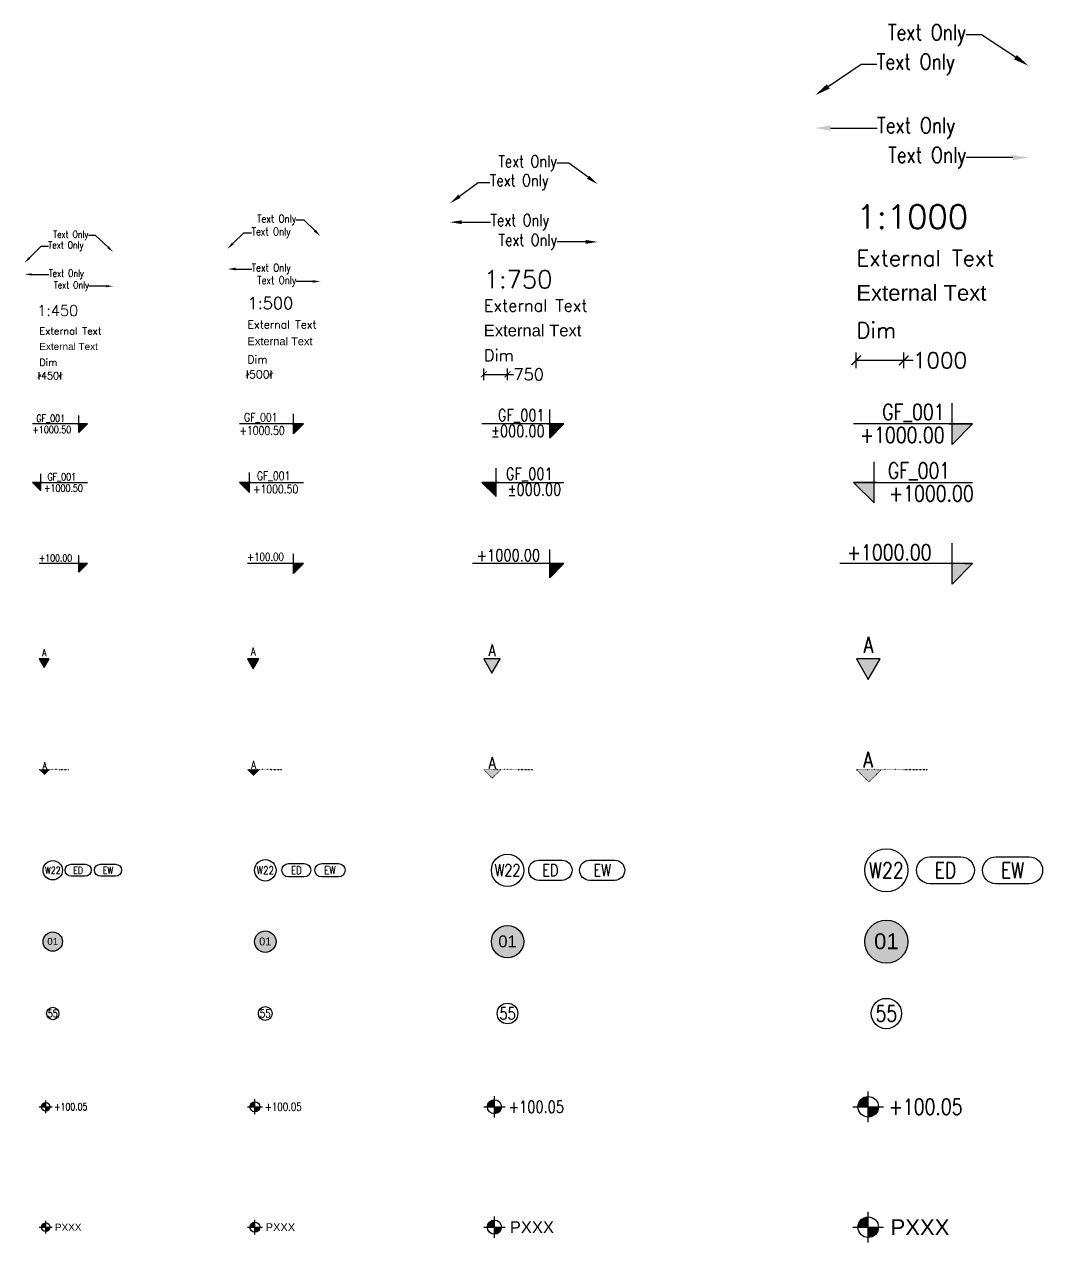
# Model space of a CAD drawing. Header units: millimetres. Extents: x 20588 to 267277, y 8853 to 162867.
# Drawn here: x 138490 to 267277, y 8853 to 162867 of the extents above; entities that cross this region are included whole.
import ezdxf
from ezdxf import colors
from ezdxf.entities.mleader import LeaderData, LeaderLine
from ezdxf.enums import TextEntityAlignment as Align
from ezdxf.math import Vec2, Vec3

# ---------------------------------------------------------------- set-up
doc = ezdxf.new("R2010")
doc.units = ezdxf.units.MM
doc.header["$MEASUREMENT"] = 0
doc.linetypes.add('DOT', pattern=[0.25, 0, -0.25])
doc.layers.get('Defpoints').update_dxf_attribs({"color": 8})
for name, color, linetype in [('Ano_Line_Grid', 4, 'Continuous'), ('Ano_Line_Section', 95, 'DOT'), ('Ano_Tag_Coordinate', 95, 'Continuous'), ('Ano_Tag_Door & Window', 95, 'Continuous'), ('Ano_Tag_Face', 95, 'Continuous'), ('Ano_Tag_Lvl', 95, 'Continuous'), ('Dim_Arc_100', 4, 'Continuous'), ('Dim_Arc_1000', 4, 'Continuous'), ('Dim_Arc_450', 4, 'Continuous'), ('Dim_Arc_500', 4, 'Continuous'), ('Dim_Arc_750', 4, 'Continuous'), ('Hth_Section tag', 204, 'Continuous'), ('Txt_Ano', 95, 'Continuous'), ('Txt_Arc', 95, 'Continuous'), ('Txt_Tag', 95, 'Continuous')]:
    doc.layers.add(name, color=color, linetype=linetype)
doc.layers.add('Hth_Level Tag', color=202, linetype='Continuous', lineweight=13)
doc.styles.add('ARIAL', font='arial.ttf')
doc.styles.add('Jwalant', font='romans.shx', dxfattribs={"width": 0.8})
doc.styles.add('MSA_Standard', font='romans.shx')
doc.styles.add('StylusBT', font='stylu.ttf')
doc.dimstyles.new('Msa_1_1000', dxfattribs={"dimscale": 1000, "dimtxt": 2, "dimasz": 1.2, "dimexe": 1, "dimexo": 0, "dimgap": 0, "dimtad": 0, "dimdec": 0, "dimzin": 0, "dimdsep": 46, "dimtxsty": 'MSA_Standard', "dimblk": 'ARCHTICK', "dimcen": 0, "dimclrd": 4, "dimclre": 4, "dimclrt": 6, "dimadec": 0, "dimazin": 0, "dimtfac": 1, "dimtdec": 0, "dimtofl": 0, "dimtmove": 0, "dimatfit": 3, "dimfxl": 0, "dimtolj": 1, "dimtzin": 0, "dimlwd": -1, "dimlwe": -1, "dimarcsym": 0})
doc.dimstyles.new('Msa_1_450', dxfattribs={"dimscale": 450, "dimtxt": 2, "dimasz": 1, "dimexe": 1, "dimexo": 1, "dimgap": 0, "dimtad": 0, "dimdec": 0, "dimzin": 0, "dimdsep": 46, "dimtxsty": 'MSA_Standard', "dimblk": 'ARCHTICK', "dimcen": 0, "dimclrd": 4, "dimclre": 4, "dimclrt": 6, "dimadec": 0, "dimazin": 0, "dimtfac": 1, "dimtdec": 0, "dimtofl": 0, "dimtmove": 0, "dimatfit": 3, "dimfxl": 0, "dimtolj": 1, "dimtzin": 0, "dimlwd": -1, "dimlwe": -1, "dimarcsym": 0})
doc.dimstyles.new('Msa_1_500', dxfattribs={"dimscale": 500, "dimtxt": 2, "dimasz": 1, "dimexe": 1, "dimexo": 0, "dimgap": 0, "dimtad": 0, "dimdec": 0, "dimzin": 0, "dimdsep": 46, "dimtxsty": 'MSA_Standard', "dimblk": 'ARCHTICK', "dimcen": 0, "dimclrd": 4, "dimclre": 4, "dimclrt": 6, "dimadec": 0, "dimazin": 0, "dimtfac": 1, "dimtdec": 0, "dimtofl": 0, "dimtmove": 0, "dimatfit": 3, "dimfxl": 0, "dimtolj": 1, "dimtzin": 0, "dimlwd": -1, "dimlwe": -1, "dimarcsym": 0})
doc.dimstyles.new('Msa_1_750', dxfattribs={"dimscale": 750, "dimtxt": 2, "dimasz": 1, "dimexe": 1, "dimexo": 0, "dimgap": 0, "dimtad": 0, "dimdec": 0, "dimzin": 0, "dimdsep": 46, "dimtxsty": 'MSA_Standard', "dimblk": 'ARCHTICK', "dimcen": 0, "dimclrd": 4, "dimclre": 4, "dimclrt": 6, "dimadec": 0, "dimazin": 0, "dimtfac": 1, "dimtdec": 0, "dimtofl": 0, "dimtmove": 0, "dimatfit": 3, "dimfxl": 0, "dimtolj": 1, "dimtzin": 0, "dimlwd": -1, "dimlwe": -1, "dimarcsym": 0})

# ---------------------------------------------------------------- blocks, each defined once
blk = doc.blocks.new('_ArchTick')
at = {"linetype": 'ByBlock', "const_width": 0.15}
blk.add_lwpolyline([(-0.5, -0.5), (0.5, 0.5)], dxfattribs=at)
blk = doc.blocks.new('*D12')
at = {"layer": 'Defpoints', "color": 0, "transparency": 16777216}
for p in [(140383, 117498), (143083, 118439), (143083, 117498)]:
    blk.add_point(p, dxfattribs=at)
at = {"layer": 'Dim_Arc_450', "color": 4, "transparency": 16777216}
for p, q in [((140383, 117989), (140383, 118889)), ((143083, 117989), (143083, 118889)), ((140383, 118439), (140576, 118439)), ((143083, 118439), (142890, 118439))]:
    blk.add_line(p, q, dxfattribs=at)
at = {"layer": 'Dim_Arc_450', "color": 4, "transparency": 16777216, "xscale": 450, "yscale": 450, "zscale": 450, "rotation": 180}
blk.add_blockref('_ArchTick', (140383, 118439), dxfattribs=at)
at = {"layer": 'Dim_Arc_450', "color": 4, "transparency": 16777216, "xscale": 450, "yscale": 450, "zscale": 450}
blk.add_blockref('_ArchTick', (143083, 118439), dxfattribs=at)
at = {"layer": 'Dim_Arc_450', "color": 6, "transparency": 16777216, "insert": (141733, 118439), "char_height": 900, "attachment_point": 5, "style": 'MSA_Standard'}
blk.add_mtext('\\A1;450', dxfattribs=at)
blk = doc.blocks.new('*D13')
at = {"layer": 'Defpoints', "color": 0, "transparency": 16777216}
for p in [(169710, 118617), (166710, 117571), (169710, 117571)]:
    blk.add_point(p, dxfattribs=at)
at = {"layer": 'Dim_Arc_500', "color": 4, "transparency": 16777216}
for p, q in [((166710, 118117), (166710, 119117)), ((166710, 118617), (166924, 118617)), ((169710, 118617), (169496, 118617)), ((169710, 118117), (169710, 119117))]:
    blk.add_line(p, q, dxfattribs=at)
at = {"layer": 'Dim_Arc_500', "color": 4, "transparency": 16777216, "xscale": 500, "yscale": 500, "zscale": 500, "rotation": 180}
blk.add_blockref('_ArchTick', (166710, 118617), dxfattribs=at)
at = {"layer": 'Dim_Arc_500', "color": 4, "transparency": 16777216, "xscale": 500, "yscale": 500, "zscale": 500}
blk.add_blockref('_ArchTick', (169710, 118617), dxfattribs=at)
at = {"layer": 'Dim_Arc_500', "color": 6, "transparency": 16777216, "insert": (168210, 118617), "char_height": 1000, "attachment_point": 5, "style": 'MSA_Standard'}
blk.add_mtext('\\A1;500', dxfattribs=at)
blk = doc.blocks.new('*D14')
at = {"layer": 'Defpoints', "color": 0, "transparency": 16777216}
for p in [(249713, 120397), (243713, 118304), (249713, 118304)]:
    blk.add_point(p, dxfattribs=at)
at = {"layer": 'Dim_Arc_1000', "color": 4, "transparency": 16777216}
for p, q in [((243713, 119397), (243713, 121397)), ((243713, 120397), (249713, 120397)), ((249713, 119397), (249713, 121397)), ((249713, 120397), (250913, 120397))]:
    blk.add_line(p, q, dxfattribs=at)
at = {"layer": 'Dim_Arc_1000', "color": 4, "transparency": 16777216, "xscale": 1200, "yscale": 1200, "zscale": 1200, "rotation": 180}
blk.add_blockref('_ArchTick', (243713, 120397), dxfattribs=at)
at = {"layer": 'Dim_Arc_1000', "color": 4, "transparency": 16777216, "xscale": 1200, "yscale": 1200, "zscale": 1200}
blk.add_blockref('_ArchTick', (249713, 120397), dxfattribs=at)
at = {"layer": 'Dim_Arc_1000', "color": 6, "transparency": 16777216, "insert": (254293, 120397), "char_height": 2000, "attachment_point": 5, "style": 'MSA_Standard'}
blk.add_mtext('\\A1;1000', dxfattribs=at)
blk = doc.blocks.new('Orientation Tag')
at = {"layer": 'Hth_Section tag'}
h = blk.add_hatch(color=256, dxfattribs=at)
h.dxf.hatch_style = 1
h.paths.add_polyline_path([(-7377, 5901), (-7797, 5901), (-7587, 5537)])
at = {"elevation": 0}
blk.add_lwpolyline([(-7377, 5901), (-7797, 5901), (-7587, 5537)], close=True, dxfattribs=at)
blk = doc.blocks.new('Section Tag')
at = {"layer": 'Hth_Section tag', "extrusion": (-2.77205e-08, -6.69233e-08, 1)}
h = blk.add_hatch(color=256, dxfattribs=at)
h.dxf.hatch_style = 1
h.paths.add_polyline_path([(10091, 16098), (10275, 16282), (10091, 16466)])
at = {"layer": 'Ano_Line_Section', "extrusion": (-2.77205e-08, -6.69233e-08, 1), "elevation": 0}
blk.add_lwpolyline([(10091, 16098), (10275, 16282), (10091, 16466)], close=True, dxfattribs=at)
at = {"layer": 'Ano_Line_Section', "elevation": 0}
blk.add_lwpolyline([(10091, 15766), (10091, 16206)], dxfattribs=at)
blk = doc.blocks.new('*D19')
at = {"layer": 'Defpoints', "color": 0, "transparency": 16777216}
for p in [(199598, 118617), (196598, 117571), (199598, 117571)]:
    blk.add_point(p, dxfattribs=at)
at = {"layer": 'Dim_Arc_750', "color": 4, "transparency": 16777216}
for p, q in [((196598, 117867), (196598, 119367)), ((196598, 118617), (199598, 118617)), ((199598, 117867), (199598, 119367)), ((199598, 118617), (200348, 118617))]:
    blk.add_line(p, q, dxfattribs=at)
at = {"layer": 'Dim_Arc_750', "color": 4, "transparency": 16777216, "xscale": 750, "yscale": 750, "zscale": 750, "rotation": 180}
blk.add_blockref('_ArchTick', (196598, 118617), dxfattribs=at)
at = {"layer": 'Dim_Arc_750', "color": 4, "transparency": 16777216, "xscale": 750, "yscale": 750, "zscale": 750}
blk.add_blockref('_ArchTick', (199598, 118617), dxfattribs=at)
at = {"layer": 'Dim_Arc_750', "color": 6, "transparency": 16777216, "insert": (202277, 118617), "char_height": 1500, "attachment_point": 5, "style": 'MSA_Standard'}
blk.add_mtext('\\A1;750', dxfattribs=at)
blk = doc.blocks.new('Level Tag Elevation')
at = {"layer": 'Hth_Section tag'}
blk.add_hatch(color=256, dxfattribs=at).paths.add_polyline_path([(-10.05, 0), (-6.53, 3.52), (-10.05, 3.52)])
for p, q in [((-10.05, 0), (-10.05, 7.03)), ((-6.53, 3.52), (-26.41, 3.52)), ((-6.53, 3.52), (-10.05, 0)), ((-7.87, 3.52), (-6.53, 3.52)), ((-7.87, 3.52), (-6.53, 3.52))]:
    blk.add_line(p, q)
at = {"layer": 'Txt_Tag', "style": 'Jwalant', "width": 0.8}
blk.add_attdef('ELEVATIONNAME', text='', height=3, dxfattribs=at).set_placement((-26.5, 7.33), align=Align.TOP_LEFT)
blk = doc.blocks.new('Level Tag Plan')
at = {"linetype": 'ByBlock'}
for p, q in [((0, -150), (0, 150)), ((-150, 0), (150, 0))]:
    blk.add_line(p, q, dxfattribs=at)
blk.add_circle((0, 0), 100, dxfattribs=at)
at = {"layer": 'Hth_Level Tag', "linetype": 'ByBlock', "const_width": 100}
for points in [[(0, 50, 0.414214), (-50, 0)], [(0, -50, 0.414214), (50, 0)]]:
    blk.add_lwpolyline(points, format="xyb", dxfattribs=at)
at = {"layer": 'Txt_Tag', "linetype": 'ByBlock', "style": 'StylusBT'}
blk.add_attdef('LEV', text='', height=200, dxfattribs=at).set_placement((200, 0), align=Align.MIDDLE_LEFT)
blk = doc.blocks.new('Anno_Section Line')
at = {"layer": 'Hth_Section tag'}
blk.add_hatch(color=256, dxfattribs=at).paths.add_polyline_path([(332708, 109763), (335309, 112364), (332708, 112364)])
for p, q in [((332708, 109763), (332708, 114966)), ((335309, 112364), (318506, 112364)), ((332305, 112364), (335309, 112364)), ((335309, 112364), (332305, 112364)), ((332305, 112364), (335309, 112364)), ((332708, 109763), (332708, 112364)), ((335309, 112364), (332708, 109763))]:
    blk.add_line(p, q)
at = {"layer": 'Txt_Tag', "linetype": 'ByBlock', "style": 'Jwalant', "width": 0.8}
blk.add_attdef('ELEVATIONNAME', text='', height=2220, dxfattribs=at).set_placement((318500, 115189), align=Align.TOP_LEFT)
at = {"layer": 'Txt_Tag', "style": 'Jwalant', "width": 0.8}
blk.add_attdef('ELEVATIONHEIGHT', text='', height=2220, dxfattribs=at).set_placement((318488, 111730), align=Align.TOP_LEFT)
blk = doc.blocks.new('Ann_Tag Level')
at = {"layer": 'Hth_Section tag'}
blk.add_hatch(color=256, dxfattribs=at).paths.add_polyline_path([(255813, 96679), (258415, 99280), (255813, 99280)])
for p, q in [((255813, 96679), (255813, 101881)), ((258415, 99280), (241612, 99280)), ((258415, 99280), (255813, 96679)), ((257429, 99280), (258415, 99280)), ((257429, 99280), (258415, 99280))]:
    blk.add_line(p, q)
blk = doc.blocks.new('Buildng Name')
h = blk.add_hatch(color=255)
h.dxf.hatch_style = 1
edge = h.paths.add_edge_path()
edge.add_arc((247513, 53798), 2725, 0, 360)
blk.add_circle((247513, 53798), 2725)
at = {"layer": 'Txt_Ano', "style": 'ARIAL'}
blk.add_attdef('NO', text='', height=2000, dxfattribs=at).set_placement((247513, 52843), align=Align.CENTER)
blk = doc.blocks.new('Anno_Section_Line_1')
at = {"layer": 'Hth_Section tag'}
blk.add_hatch(color=256, dxfattribs=at).paths.add_polyline_path([(312826, 109763), (315427, 112364), (312826, 112364)])
for p, q in [((312826, 109763), (312826, 114966)), ((315427, 112364), (300373, 112364)), ((312423, 112364), (315427, 112364)), ((315427, 112364), (312423, 112364)), ((312423, 112364), (315427, 112364)), ((312826, 109763), (312826, 112364)), ((315427, 112364), (312826, 109763))]:
    blk.add_line(p, q)
at = {"layer": 'Txt_Tag', "linetype": 'ByBlock', "style": 'Jwalant', "width": 0.8}
for tag, p in [('FLOOR_NAME', (311888, 112863)), ('SLAB_LEVEL', (311888, 109961))]:
    blk.add_attdef(tag, text='', height=2000, dxfattribs=at).set_placement(p, align=Align.RIGHT)
blk = doc.blocks.new('Ano_Tag_Coordinate')
at = {"layer": 'Hth_Level Tag', "linetype": 'ByBlock'}
h = blk.add_hatch(color=256, dxfattribs=at)
h.dxf.hatch_style = 1
h.paths.add_polyline_path([(-1301, 0), (0, 0), (0, 1301, 0.4142136)])
h = blk.add_hatch(color=256, dxfattribs=at)
h.dxf.hatch_style = 1
h.paths.add_polyline_path([(1301, 0), (0, 0), (0, -1301, 0.4142136)])
at = {"layer": 'Ano_Tag_Lvl', "linetype": 'ByBlock'}
for points in [[(0, -1951), (0, 1951)], [(-1951, 0), (1951, 0)]]:
    blk.add_lwpolyline(points, dxfattribs=at)
blk.add_circle((0, 0), 1301, dxfattribs=at)
at = {"layer": 'Txt_Ano', "style": 'ARIAL'}
blk.add_attdef('PXXX', text='', height=2000, dxfattribs=at).set_placement((2820, 0), align=Align.MIDDLE_LEFT)

msp = doc.modelspace()

# ---------------------------------------------------------------- linework, layer by layer
at = {"layer": 'Ano_Line_Grid'}
for centre, radius in [((142083.3, 37818), 785), ((168960, 37818), 872), ((199598, 37818), 1308), ((247512.5, 37818), 1917)]:
    msp.add_circle(centre, radius, dxfattribs=at)
at = {"layer": 'Ano_Line_Section', "extrusion": (0, 1, 0), "elevation": 68664.9}
for points in [[(-142868.1, 0), (-144110.6, 0)], [(-169609, 0), (-171058.5, 0)], [(-200739.4, 0), (-202810.1, 0)], [(-249720, 0), (-252723.8, 0)]]:
    msp.add_lwpolyline(points, dxfattribs=at)
at = {"layer": 'Ano_Tag_Door & Window'}
for points in [[(203547.3, 54652.9, -1), (203547.3, 57202.9), (206483, 57202.9, -1), (206483, 54652.9)], [(209984.9, 54652.9, -1), (209984.9, 57202.9), (213149.2, 57202.9, -1), (213149.2, 54652.9)], [(253023.7, 54227.9, -1), (253023.7, 57627.9), (256938, 57627.9, -1), (256938, 54227.9)], [(261358, 54227.9, -1), (261358, 57627.9), (265577.1, 57627.9, -1), (265577.1, 54227.9)], [(144417.2, 55162.9, -1), (144417.2, 56692.9), (146178.6, 56692.9, -1), (146178.6, 55162.9)], [(148119.3, 55162.9, -1), (148119.3, 56692.9), (150017.9, 56692.9, -1), (150017.9, 55162.9)], [(171911, 55077.9, -1), (171911, 56777.9), (173868.1, 56777.9, -1), (173868.1, 55077.9)], [(176097.1, 55077.9, -1), (176097.1, 56777.9), (178206.6, 56777.9, -1), (178206.6, 55077.9)]]:
    msp.add_lwpolyline(points, format="xyb", close=True, dxfattribs=at)
for centre, radius in [((247512.5, 55927.9), 2725), ((142083.3, 55927.9), 1225), ((168960, 55927.9), 1360), ((199598, 55927.9), 2045)]:
    msp.add_circle(centre, radius, dxfattribs=at)

# ---------------------------------------------------------------- block references
at = {"layer": 'Ano_Line_Section', "rotation": 90}
for p, xscale, yscale, zscale in [((198832.9, 104485.9, 0), -3.549786586835235, 3.549786586835235, 3.549786586835235), ((234901.2, 110456.1, 0), -4.141417684641105, 4.141417684641105, 4.141417684641105), ((294013.9, 128366.6, 0), -5.916310978058716, 5.916310978058716, 5.916310978058716), ((385023, 155267.4, 0), -8.58213110111309, 8.58213110111309, 8.58213110111309)]:
    msp.add_blockref('Section Tag', p, dxfattribs=dict(at, xscale=xscale, yscale=yscale, zscale=zscale))
at = {"layer": 'Ano_Tag_Coordinate'}
msp.add_blockref('Ano_Tag_Coordinate', (245214.4, 10803.6), dxfattribs=at).add_auto_attribs({'PXXX': 'PXXX'})
ref = msp.add_blockref('Ano_Tag_Coordinate', (141190.3, 10803.6), dxfattribs=dict(at, xscale=0.413625304136271, yscale=0.413625304136271, zscale=0.413625304136271))
ref.add_attrib('PXXX', 'PXXX', dxfattribs={"layer": 'Txt_Ano', "height": 900, "style": 'ARIAL'}).set_placement((142356.8, 10803.8), align=Align.MIDDLE_LEFT)
ref = msp.add_blockref('Ano_Tag_Coordinate', (167651.5, 10803.6), dxfattribs=dict(at, xscale=0.482562854825649, yscale=0.482562854825649, zscale=0.482562854825649))
ref.add_attrib('PXXX', 'PXXX', dxfattribs={"layer": 'Txt_Ano', "height": 1000, "style": 'ARIAL'}).set_placement((169012.5, 10803.9), align=Align.MIDDLE_LEFT)
ref = msp.add_blockref('Ano_Tag_Coordinate', (197942.9, 10803.6, 0), dxfattribs=dict(at, xscale=0.6893755068937839, yscale=0.6893755068937839, zscale=0.6893755068937839))
ref.add_attrib('PXXX', 'PXXX', dxfattribs={"layer": 'Txt_Ano', "height": 1500, "style": 'ARIAL'}).set_placement((199887.2, 10803.9, 0), align=Align.MIDDLE_LEFT)
at = {"layer": 'Ano_Tag_Face'}
for p, xscale, yscale, zscale in [((163448.8, 65193, 0), 2.95815548902942, 2.95815548902942, 2.95815548902942), ((193619.8, 62283.7, 0), 3.451181403867631, 3.451181403867631, 3.451181403867631), ((235040.5, 53555.9, 0), 4.930259148382387, 4.930259148382387, 4.930259148382387), ((299476.8, 40447, 0), 7.151775917595234, 7.151775917595234, 7.151775917595234)]:
    msp.add_blockref('Orientation Tag', p, dxfattribs=dict(at, xscale=xscale, yscale=yscale, zscale=zscale))
at = {"layer": 'Ano_Tag_Lvl'}
ref = msp.add_blockref('Anno_Section_Line_1', (-10714.4, 34902.9), dxfattribs=dict(at, xscale=0.689375506893747, yscale=0.689375506893747, zscale=0.689375506893747))
ref.add_attrib('FLOOR_NAME', 'GF_001', dxfattribs={"layer": 'Txt_Tag', "linetype": 'ByBlock', "height": 1500, "style": 'Jwalant', "width": 0.8}).set_placement((204293.9, 112707.6), align=Align.RIGHT)
ref.add_attrib('SLAB_LEVEL', '%%P000.00', dxfattribs={"layer": 'Txt_Tag', "linetype": 'ByBlock', "height": 1500, "style": 'Jwalant', "width": 0.8}).set_placement((204293.9, 110707.3), align=Align.RIGHT)
msp.add_blockref('Anno_Section_Line_1', (-57012.3, 0), dxfattribs=at).add_auto_attribs({'FLOOR_NAME': 'GF_001', 'SLAB_LEVEL': '+1000.00'})
for p, xscale, yscale, zscale in [((7772.1, 65881.1), 0.4136253041362574, 0.4136253041362574, 0.4136253041362574), ((11997, 58141.6), 0.4825628548256325, 0.4825628548256325, 0.4825628548256325)]:
    msp.add_blockref('Anno_Section Line', p, dxfattribs=dict(at, xscale=xscale, yscale=yscale, zscale=zscale)).add_auto_attribs({'ELEVATIONNAME': ' GF_001', 'ELEVATIONHEIGHT': '+1000.50'})
ref = msp.add_blockref('Anno_Section Line', (327504, 50738.3), dxfattribs=dict(at, xscale=-0.4825628548256325, yscale=0.4825628548256325, zscale=0.4825628548256325))
ref.add_attrib('ELEVATIONNAME', ' GF_001', dxfattribs={"layer": 'Txt_Tag', "linetype": 'ByBlock', "height": 1071.29, "style": 'Jwalant', "width": 0.8}).set_placement((167318.8, 106324.1), align=Align.TOP_LEFT)
ref.add_attrib('ELEVATIONHEIGHT', '+1000.50', dxfattribs={"layer": 'Txt_Tag', "height": 1071.29, "style": 'Jwalant', "width": 0.8}).set_placement((167406.3, 104654.8), align=Align.TOP_LEFT)
ref = msp.add_blockref('Anno_Section_Line_1', (413803.6, 27499.9), dxfattribs=dict(at, xscale=-0.689375506893747, yscale=0.689375506893747, zscale=0.689375506893747))
ref.add_attrib('FLOOR_NAME', 'GF_001', dxfattribs={"layer": 'Txt_Tag', "linetype": 'ByBlock', "height": 1500, "style": 'Jwalant', "width": 0.8}).set_placement((205309.7, 105304.6), align=Align.RIGHT)
ref.add_attrib('SLAB_LEVEL', '%%P000.00', dxfattribs={"layer": 'Txt_Tag', "linetype": 'ByBlock', "height": 1500, "style": 'Jwalant', "width": 0.8}).set_placement((206395.4, 103304.3), align=Align.RIGHT)
ref = msp.add_blockref('Anno_Section_Line_1', (558787.7, -7403.2), dxfattribs=dict(at, xscale=-1))
ref.add_attrib('FLOOR_NAME', 'GF_001', dxfattribs={"layer": 'Txt_Tag', "linetype": 'ByBlock', "height": 2000, "style": 'Jwalant', "width": 0.8}).set_placement((255585, 105459.4), align=Align.RIGHT)
ref.add_attrib('SLAB_LEVEL', '+1000.00', dxfattribs={"layer": 'Txt_Tag', "linetype": 'ByBlock', "height": 2000, "style": 'Jwalant', "width": 0.8}).set_placement((258556.5, 102557.8), align=Align.RIGHT)
ref = msp.add_blockref('Anno_Section Line', (278206.7, 58484.4), dxfattribs=dict(at, xscale=-0.4136253041362574, yscale=0.4136253041362574, zscale=0.4136253041362574))
ref.add_attrib('ELEVATIONNAME', ' GF_001', dxfattribs={"layer": 'Txt_Tag', "linetype": 'ByBlock', "height": 918.25, "style": 'Jwalant', "width": 0.8}).set_placement((140905.1, 106129.3), align=Align.TOP_LEFT)
ref.add_attrib('ELEVATIONHEIGHT', '+1000.50', dxfattribs={"layer": 'Txt_Tag', "height": 918.25, "style": 'Jwalant', "width": 0.8}).set_placement((140980.1, 104698.5), align=Align.TOP_LEFT)
msp.add_blockref('Ann_Tag Level', (0, -4590.7), dxfattribs=at)
ref = msp.add_blockref('Level Tag Elevation', (148464.1, 93613.4), dxfattribs=dict(at, xscale=305.9999999999919, yscale=305.9999999999919, zscale=305.9999999999919))
ref.add_attrib('ELEVATIONNAME', '+100.00', dxfattribs={"layer": '0', "height": 900, "style": 'Jwalant', "width": 0.8}).set_placement((140337.4, 95857.7), align=Align.TOP_LEFT)
ref = msp.add_blockref('Level Tag Elevation', (176137.6, 93434.1), dxfattribs=dict(at, xscale=356.9999999999831, yscale=356.9999999999831, zscale=356.9999999999831))
ref.add_attrib('ELEVATIONNAME', '+100.00', dxfattribs={"layer": '0', "height": 1000, "style": 'Jwalant', "width": 0.8}).set_placement((166656.5, 96052.4), align=Align.TOP_LEFT)
at = {"layer": 'Ano_Tag_Lvl', "xscale": 0.6893755068937502, "yscale": 0.6893755068937502, "zscale": 0.6893755068937502}
msp.add_blockref('Ann_Tag Level', (28588.5, 26251.5), dxfattribs=at)
at = {"layer": 'Ano_Tag_Lvl'}
ref = msp.add_blockref('Level Tag Plan', (245214.4, 26027.9), dxfattribs=dict(at, xscale=13.00660121630151, yscale=13.00660121630151, zscale=13.00660121630151))
ref.add_attrib('LEV', '+100.05', dxfattribs={"layer": '0', "linetype": 'ByBlock', "height": 2000, "style": 'Jwalant', "width": 0.8}).set_placement((247815.7, 26027.9), align=Align.MIDDLE_LEFT)
ref = msp.add_blockref('Level Tag Plan', (141190.3, 26027.9), dxfattribs=dict(at, xscale=5.379859383871906, yscale=5.379859383871906, zscale=5.379859383871906))
ref.add_attrib('LEV', '+100.05', dxfattribs={"layer": '0', "linetype": 'ByBlock', "height": 900, "style": 'Jwalant', "width": 0.8}).set_placement((142266.2, 26027.9), align=Align.MIDDLE_LEFT)
ref = msp.add_blockref('Level Tag Plan', (167651.5, 26027.9), dxfattribs=dict(at, xscale=6.276502614517207, yscale=6.276502614517207, zscale=6.276502614517207))
ref.add_attrib('LEV', '+100.05', dxfattribs={"layer": '0', "linetype": 'ByBlock', "height": 1000, "style": 'Jwalant', "width": 0.8}).set_placement((168906.8, 26027.9), align=Align.MIDDLE_LEFT)
ref = msp.add_blockref('Level Tag Plan', (197942.9, 26027.9, 0), dxfattribs=dict(at, xscale=8.96643230645315, yscale=8.96643230645315, zscale=8.96643230645315))
ref.add_attrib('LEV', '+100.05', dxfattribs={"layer": '0', "linetype": 'ByBlock', "height": 1500, "style": 'Jwalant', "width": 0.8}).set_placement((199736.2, 26027.9, 0), align=Align.MIDDLE_LEFT)
at = {"layer": 'Txt_Tag', "color": 3}
msp.add_blockref('Buildng Name', (0, -6891.3), dxfattribs=at).add_auto_attribs({'NO': '01'})
for p, xscale, yscale, zscale in [((30816.2, 22722.4), 0.4495412844036696, 0.4495412844036696, 0.4495412844036696), ((45430.8, 20057.2), 0.4990825688073394, 0.4990825688073394, 0.4990825688073394), ((13850, 6533.6), 0.75045871559633, 0.75045871559633, 0.75045871559633)]:
    msp.add_blockref('Buildng Name', p, dxfattribs=dict(at, xscale=xscale, yscale=yscale, zscale=zscale)).add_auto_attribs({'NO': '01'})

# ---------------------------------------------------------------- texts
at = {"layer": 'Ano_Line_Grid', "attachment_point": 5, "style": 'Jwalant'}
for insert, char_height in [((199598, 37818), 1500), ((247512.5, 37818), 2000), ((142083.3, 37818), 900), ((168960, 37818), 1000)]:
    msp.add_mtext_dynamic_manual_height_columns('55', width=6315.714, gutter_width=1, heights=[0], dxfattribs=dict(at, insert=insert, char_height=char_height))
at = {"layer": 'Ano_Line_Section', "attachment_point": 2, "style": 'Jwalant'}
for width, heights, insert, char_height in [(2028.755, [3085], (245225, 70898.6, 0), 2000), (891.074, [0], (141059.6, 69611.2, 0), 900), (1620.844, [0], (167483, 69768.9, 0), 1000), (1620.844, [0], (197656.2, 70242, 0), 1500)]:
    msp.add_mtext_dynamic_manual_height_columns('A', width=width, gutter_width=12.5, heights=heights, dxfattribs=dict(at, insert=insert, char_height=char_height))
at = {"layer": 'Ano_Tag_Door & Window', "attachment_point": 5, "style": 'Jwalant'}
for s, width, insert, char_height in [('W22', 6315.714, (142083.3, 55927.9), 900), ('ED', 2100.429, (145297.9, 55927.9), 900), ('EW', 2100.429, (149068.6, 55927.9), 900), ('W22', 6315.714, (168960, 55927.9), 1000), ('ED', 2333.81, (172889.6, 55927.9), 1000), ('EW', 2333.81, (177151.8, 55927.9), 1000), ('W22', 6315.714, (199598, 55927.9), 1500), ('ED', 6315.714, (205015.1, 55927.9), 1500), ('EW', 6315.714, (211567, 55927.9), 1500), ('W22', 6315.714, (247512.5, 55927.9), 2000), ('ED', 6315.714, (254980.8, 55927.9), 2000), ('EW', 6315.714, (263467.5, 55927.9), 2000)]:
    msp.add_mtext_dynamic_manual_height_columns(s, width=width, gutter_width=1, heights=[0], dxfattribs=dict(at, insert=insert, char_height=char_height))
at = {"layer": 'Ano_Tag_Face', "attachment_point": 2, "style": 'Jwalant'}
for width, insert, char_height in [(1315.238, (245242.2, 85427.2), 2000), (891.074, (141010.8, 83886.9), 900), (1037.065, (167442.8, 84092.6), 1000), (1482.931, (197642.1, 84488.2), 1500)]:
    msp.add_mtext_dynamic_manual_height_columns('A', width=width, gutter_width=12.5, heights=[0], dxfattribs=dict(at, insert=insert, char_height=char_height))
at = {"layer": 'Ano_Tag_Lvl', "width": 14591.429, "attachment_point": 3, "style": 'Jwalant'}
for insert, char_height in [((253221.1, 97109.5), 2000), ((203710.8, 96498.4), 1500)]:
    msp.add_mtext('+1000.00', dxfattribs=dict(at, insert=insert, char_height=char_height))
at = {"layer": 'Dim_Arc_100', "attachment_point": 1, "style": 'MSA_Standard'}
for insert, char_height, width in [((243712.5, 125188.3), 2000, 5258.095), ((196598, 121777.1), 1500, 3943.571), ((140383.3, 120595.4), 900, 1928.571), ((166710, 121012.9), 1000, 2343.333)]:
    msp.add_mtext('Dim', dxfattribs=dict(at, insert=insert, char_height=char_height, width=width))
at = {"layer": 'Txt_Arc', "style": 'MSA_Standard'}
for s, height, p in [('1:1000', 3000, (243712.5, 137040.7)), ('1:750', 2250, (196598, 129512.1)), ('1:500', 1500, (166710, 126866.8)), ('1:450', 1350, (140103.8, 126011.2))]:
    msp.add_text(s, height=height, dxfattribs=at).set_placement(p)
at = {"layer": 'Txt_Arc', "attachment_point": 1}
for insert, char_height, width, style in [((243712.5, 134309.9), 2000, 34744.286, 'MSA_Standard'), ((243712.5, 129927.7), 2000, 34744.286, 'ARIAL'), ((196598, 128066.6), 1500, 14800.714, 'MSA_Standard'), ((166710, 125421.3), 1000, 17691.635, 'MSA_Standard'), ((196598, 124920.1), 1500, 12344.468, 'ARIAL'), ((140383.3, 124562.9), 900, 15634.929, 'MSA_Standard'), ((166710, 123305.8), 1000, 17691.635, 'ARIAL'), ((140383.3, 122593.3), 900, 15634.929, 'ARIAL')]:
    msp.add_mtext('External Text', dxfattribs=dict(at, insert=insert, char_height=char_height, width=width, style=style))

# ---------------------------------------------------------------- dimensions: what is measured, and where the dimension line sits
at = {"layer": 'Dim_Arc_1000'}
dim = msp.add_linear_dim(base=(249712.5, 120397.3), p1=(243712.5, 118304.2), p2=(249712.5, 118304.2), text='1000', dimstyle='Msa_1_1000', dxfattribs=at)
dim.commit()
dim.dimension.update_dxf_attribs({"geometry": '*D14', "text_midpoint": (254293.5, 120397.3)})
at = {"layer": 'Dim_Arc_450'}
dim = msp.add_linear_dim(base=(143083.3, 118439.5), p1=(140383.3, 117497.6), p2=(143083.3, 117497.6), text='450', dimstyle='Msa_1_450', dxfattribs=at)
dim.commit()
dim.dimension.update_dxf_attribs({"geometry": '*D12', "text_midpoint": (141733.3, 118439.5)})
at = {"layer": 'Dim_Arc_500'}
dim = msp.add_linear_dim(base=(169710, 118617.5), p1=(166710, 117570.9), p2=(169710, 117570.9), text='500', dimstyle='Msa_1_500', dxfattribs=at)
dim.commit()
dim.dimension.update_dxf_attribs({"geometry": '*D13', "text_midpoint": (168210, 118617.5)})
at = {"layer": 'Dim_Arc_750'}
dim = msp.add_linear_dim(base=(199598, 118617.5), p1=(196598, 117570.9), p2=(199598, 117570.9), text='750', dimstyle='Msa_1_750', dxfattribs=at)
dim.commit()
dim.dimension.update_dxf_attribs({"geometry": '*D19', "text_midpoint": (202276.5, 118617.5)})

# ---------------------------------------------------------------- leaders
at = {"layer": 'Txt_Arc'}
ml = msp.add_multileader_mtext('Standard', dxfattribs=at)
ml.set_content('{\\Fsimplex|c0;Text Only}', color=256, style='Jwalant')
ml.set_leader_properties()
ml.build(insert=Vec2(0, 0))
ml.multileader.update_dxf_attribs({"dogleg_length": 2000, "arrow_head_size": 2000})
ctx = ml.context
ctx.base_point, ctx.char_height, ctx.arrow_head_size, ctx.landing_gap_size, ctx.plane_origin = Vec3(241167.5, 161533.3), 2000, 2000, 1, Vec3(272541.3, 157618.5)
ctx.text_align_type = 2
notes = []
notes.append((ctx, [(0, (1, 1, 0), (259538.9, 161533.3), (-1, 0), 1954.1, [(0, [(265504.6, 157618.5)], 0, [])])]))
ctx.mtext.insert, ctx.mtext.width, ctx.mtext.alignment, ctx.mtext.flow_direction = Vec3(257583.8, 162866.7), 16415.258, 3, 5
ml = msp.add_multileader_mtext('Standard', dxfattribs=at)
ml.set_content('{\\Fsimplex|c0;Text Only}', color=256, style='Jwalant')
ml.set_leader_properties()
ml.build(insert=Vec2(0, 0))
ml.multileader.update_dxf_attribs({"text_right_attachment_type": 6, "dogleg_length": 2000, "arrow_head_size": 2000})
ctx = ml.context
ctx.base_point, ctx.char_height, ctx.arrow_head_size, ctx.landing_gap_size, ctx.plane_origin = Vec3(246294.7, 157821), 2000, 2000, 1, Vec3(231338.2, 153906.2)
ctx.right_attachment = 6
notes.append((ctx, [(0, (1, 1, 0), (244340.6, 157821), (1, 0), 1954.1, [(0, [(238502.1, 153906.2)], 0, [])])]))
ctx.mtext.insert, ctx.mtext.width, ctx.mtext.flow_direction = Vec3(246295.7, 159154.3), 16415.258, 5
ml = msp.add_multileader_mtext('Standard', dxfattribs=at)
ml.set_content('{\\Fsimplex|c0;Text Only}', color=256, style='Jwalant')
ml.set_leader_properties()
ml.build(insert=Vec2(0, 0))
ml.multileader.update_dxf_attribs({"has_dogleg": 0, "text_right_attachment_type": 6, "dogleg_length": 1, "arrow_head_size": 2000})
ctx = ml.context
ctx.base_point, ctx.char_height, ctx.arrow_head_size, ctx.landing_gap_size, ctx.plane_origin = Vec3(246336, 149764.3), 2000, 2000, 1, Vec3(238458, 149764.3)
ctx.right_attachment = 6
notes.append((ctx, [(0, (1, 1, 0), (246335, 149764.3), (1, 0), 1, [(0, [(238458, 149764.3)], 0, [])])]))
ctx.mtext.insert, ctx.mtext.width, ctx.mtext.flow_direction = Vec3(246337, 151097.7), 12064.355, 5
ml = msp.add_multileader_mtext('Standard', dxfattribs=at)
ml.set_content('{\\Fsimplex|c0;Text Only}', color=256, style='Jwalant')
ml.set_leader_properties()
ml.build(insert=Vec2(0, 0))
ml.multileader.update_dxf_attribs({"has_dogleg": 0, "dogleg_length": 1, "arrow_head_size": 2000})
ctx = ml.context
ctx.base_point, ctx.char_height, ctx.arrow_head_size, ctx.landing_gap_size, ctx.plane_origin = Vec3(245549.8, 146027.1), 2000, 2000, 1, Vec3(265494.1, 146027.1)
ctx.text_align_type = 2
notes.append((ctx, [(0, (1, 1, 0), (257617.1, 146027.1), (-1, 0), 1, [(0, [(265494.1, 146027.1)], 0, [])])]))
ctx.mtext.insert, ctx.mtext.width, ctx.mtext.alignment, ctx.mtext.flow_direction = Vec3(257615.1, 147360.4), 12064.355, 3, 5
ml = msp.add_multileader_mtext('Standard', dxfattribs=at)
ml.set_content('{\\Fsimplex|c0;Text Only}', color=256, style='Jwalant')
ml.set_leader_properties()
ml.build(insert=Vec2(0, 0))
ml.multileader.update_dxf_attribs({"dogleg_length": 1500, "arrow_head_size": 1500})
ctx = ml.context
ctx.base_point, ctx.char_height, ctx.arrow_head_size, ctx.landing_gap_size, ctx.plane_origin = Vec3(196489.6, 145305), 1500, 1500, 1, Vec3(212462.1, 142658.3)
ctx.text_align_type = 2
notes.append((ctx, [(0, (1, 1, 0), (207338.3, 145305), (-1, 0), 1500, [(0, [(211012.5, 142658.3)], 0, [])])]))
ctx.mtext.insert, ctx.mtext.width, ctx.mtext.defined_height, ctx.mtext.alignment, ctx.mtext.flow_direction = Vec3(205837.3, 146305), 9346.72, 2799.3, 3, 5
ml = msp.add_multileader_mtext('Standard', dxfattribs=at)
ml.set_content('{\\Fsimplex|c0;Text Only}', color=256, style='Jwalant')
ml.set_leader_properties()
ml.build(insert=Vec2(0, 0))
ml.multileader.update_dxf_attribs({"text_right_attachment_type": 6, "dogleg_length": 1500, "arrow_head_size": 1500})
ctx = ml.context
ctx.base_point, ctx.char_height, ctx.arrow_head_size, ctx.landing_gap_size, ctx.plane_origin = Vec3(197364.4, 142895.8), 1500, 1500, 1, Vec3(190740.6, 140249.1)
ctx.right_attachment = 6
notes.append((ctx, [(0, (1, 1, 0), (195864.4, 142895.8), (1, 0), 1500, [(0, [(192323.1, 140249.1)], 0, [])])]))
ctx.mtext.insert, ctx.mtext.width, ctx.mtext.defined_height, ctx.mtext.flow_direction = Vec3(197365.4, 143895.8), 9346.72, 2799.3, 5
ml = msp.add_multileader_mtext('Standard', dxfattribs=at)
ml.set_content('{\\Fsimplex|c0;Text Only}', color=256, style='Jwalant')
ml.set_leader_properties()
ml.build(insert=Vec2(0, 0))
ml.multileader.update_dxf_attribs({"dogleg_length": 1000, "arrow_head_size": 1000})
ctx = ml.context
ctx.base_point, ctx.char_height, ctx.arrow_head_size, ctx.landing_gap_size, ctx.plane_origin = Vec3(166760, 138131.2), 1000, 1000, 1, Vec3(176921.7, 136097.1)
ctx.text_align_type = 2
notes.append((ctx, [(0, (1, 1, 0), (173869.1, 138131.2), (-1, 0), 1000, [(0, [(175927.1, 136097.1)], 0, [])])]))
ctx.mtext.insert, ctx.mtext.width, ctx.mtext.defined_height, ctx.mtext.alignment, ctx.mtext.flow_direction = Vec3(172868.1, 138797.8), 6107.098, 1868.2, 3, 5
ml = msp.add_multileader_mtext('Standard', dxfattribs=at)
ml.set_content('{\\Fsimplex|c0;Text Only}', color=256, style='Jwalant')
ml.set_leader_properties()
ml.build(insert=Vec2(0, 0))
ml.multileader.update_dxf_attribs({"has_dogleg": 0, "text_right_attachment_type": 6, "dogleg_length": 1, "arrow_head_size": 1500})
ctx = ml.context
ctx.base_point, ctx.char_height, ctx.arrow_head_size, ctx.landing_gap_size, ctx.plane_origin = Vec3(197442.7, 137858.2), 1500, 1500, 1, Vec3(192318, 137858.2)
ctx.right_attachment = 6
notes.append((ctx, [(0, (1, 1, 0), (197441.7, 137858.2), (1, 0), 1, [(0, [(192318, 137858.2)], 0, [])])]))
ctx.mtext.insert, ctx.mtext.width, ctx.mtext.flow_direction = Vec3(197443.7, 138858.2), 8607.909, 5
ml = msp.add_multileader_mtext('Standard', dxfattribs=at)
ml.set_content('{\\Fsimplex|c0;Text Only}', color=256, style='Jwalant')
ml.set_leader_properties()
ml.build(insert=Vec2(0, 0))
ml.multileader.update_dxf_attribs({"text_right_attachment_type": 6, "dogleg_length": 1000, "arrow_head_size": 1000})
ctx = ml.context
ctx.base_point, ctx.char_height, ctx.arrow_head_size, ctx.landing_gap_size, ctx.plane_origin = Vec3(167229.6, 136515.8), 1000, 1000, 1, Vec3(163176.9, 134481.7)
ctx.right_attachment = 6
notes.append((ctx, [(0, (1, 1, 0), (166229.6, 136515.8), (1, 0), 1000, [(0, [(164163.4, 134481.7)], 0, [])])]))
ctx.mtext.insert, ctx.mtext.width, ctx.mtext.defined_height, ctx.mtext.flow_direction = Vec3(167230.6, 137182.5), 6107.098, 1868.2, 5
ml = msp.add_multileader_mtext('Standard', dxfattribs=at)
ml.set_content('{\\Fsimplex|c0;Text Only}', color=256, style='Jwalant')
ml.set_leader_properties()
ml.build(insert=Vec2(0, 0))
ml.multileader.update_dxf_attribs({"dogleg_length": 900, "arrow_head_size": 900})
ctx = ml.context
ctx.base_point, ctx.char_height, ctx.arrow_head_size, ctx.landing_gap_size, ctx.plane_origin = Vec3(141250.6, 136179.6), 900, 900, 1, Vec3(150537.9, 134076.6)
ctx.text_align_type = 2
notes.append((ctx, [(0, (1, 1, 0), (147485.2, 136179.6), (-1, 0), 900, [(0, [(149730.9, 134076.6)], 0, [])])]))
ctx.mtext.insert, ctx.mtext.width, ctx.mtext.alignment, ctx.mtext.flow_direction = Vec3(146584.2, 136779.6), 5332.616, 3, 5
ml = msp.add_multileader_mtext('Standard', dxfattribs=at)
ml.set_content('{\\Fsimplex|c0;Text Only}', color=256, style='Jwalant')
ml.set_leader_properties()
ml.build(insert=Vec2(0, 0))
ml.multileader.update_dxf_attribs({"has_dogleg": 0, "dogleg_length": 1, "arrow_head_size": 1500})
ctx = ml.context
ctx.base_point, ctx.char_height, ctx.arrow_head_size, ctx.landing_gap_size, ctx.plane_origin = Vec3(197259.3, 135362.2), 1500, 1500, 1, Vec3(210994, 135362.2)
ctx.text_align_type = 2
notes.append((ctx, [(0, (1, 1, 0), (205870.2, 135362.2), (-1, 0), 1, [(0, [(210994, 135362.2)], 0, [])])]))
ctx.mtext.insert, ctx.mtext.width, ctx.mtext.alignment, ctx.mtext.flow_direction = Vec3(205868.2, 136362.2), 8607.909, 3, 5
ml = msp.add_multileader_mtext('Standard', dxfattribs=at)
ml.set_content('{\\Fsimplex|c0;Text Only}', color=256, style='Jwalant')
ml.set_leader_properties()
ml.build(insert=Vec2(0, 0))
ml.multileader.update_dxf_attribs({"text_right_attachment_type": 6, "dogleg_length": 900, "arrow_head_size": 900})
ctx = ml.context
ctx.base_point, ctx.char_height, ctx.arrow_head_size, ctx.landing_gap_size, ctx.plane_origin = Vec3(141525.7, 134813.1), 900, 900, 1, Vec3(137573.1, 132710.2)
ctx.right_attachment = 6
notes.append((ctx, [(0, (1, 1, 0), (140625.7, 134813.1), (1, 0), 900, [(0, [(138489.8, 132710.2)], 0, [])])]))
ctx.mtext.insert, ctx.mtext.width, ctx.mtext.flow_direction = Vec3(141526.7, 135413.1), 5332.616, 5
ml = msp.add_multileader_mtext('Standard', dxfattribs=at)
ml.set_content('{\\Fsimplex|c0;Text Only}', color=256, style='Jwalant')
ml.set_leader_properties()
ml.build(insert=Vec2(0, 0))
ml.multileader.update_dxf_attribs({"has_dogleg": 0, "text_right_attachment_type": 6, "dogleg_length": 1, "arrow_head_size": 1000})
ctx = ml.context
ctx.base_point, ctx.char_height, ctx.arrow_head_size, ctx.landing_gap_size, ctx.plane_origin = Vec3(167251.3, 131938.4), 1000, 1000, 1, Vec3(164198.6, 131938.4)
ctx.right_attachment = 6
notes.append((ctx, [(0, (1, 1, 0), (167250.3, 131938.4), (1, 0), 1, [(0, [(164198.6, 131938.4)], 0, [])])]))
ctx.mtext.insert, ctx.mtext.width, ctx.mtext.flow_direction = Vec3(167252.3, 132605.1), 6216.396, 5
ml = msp.add_multileader_mtext('Standard', dxfattribs=at)
ml.set_content('{\\Fsimplex|c0;Text Only}', color=256, style='Jwalant')
ml.set_leader_properties()
ml.build(insert=Vec2(0, 0))
ml.multileader.update_dxf_attribs({"has_dogleg": 0, "text_right_attachment_type": 6, "dogleg_length": 1, "arrow_head_size": 900})
ctx = ml.context
ctx.base_point, ctx.char_height, ctx.arrow_head_size, ctx.landing_gap_size, ctx.plane_origin = Vec3(141574.9, 131258.5), 900, 900, 1, Vec3(138522.2, 131258.5)
ctx.right_attachment = 6
notes.append((ctx, [(0, (1, 1, 0), (141573.9, 131258.5), (1, 0), 1, [(0, [(138522.2, 131258.5)], 0, [])])]))
ctx.mtext.insert, ctx.mtext.width, ctx.mtext.flow_direction = Vec3(141575.9, 131858.5), 5313.551, 5
ml = msp.add_multileader_mtext('Standard', dxfattribs=at)
ml.set_content('{\\Fsimplex|c0;Text Only}', color=256, style='Jwalant')
ml.set_leader_properties()
ml.build(insert=Vec2(0, 0))
ml.multileader.update_dxf_attribs({"has_dogleg": 0, "dogleg_length": 1, "arrow_head_size": 1000})
ctx = ml.context
ctx.base_point, ctx.char_height, ctx.arrow_head_size, ctx.landing_gap_size, ctx.plane_origin = Vec3(166665.5, 130362.9), 1000, 1000, 1, Vec3(175936.6, 130362.9)
ctx.text_align_type = 2
notes.append((ctx, [(0, (1, 1, 0), (172884.9, 130362.9), (-1, 0), 1, [(0, [(175936.6, 130362.9)], 0, [])])]))
ctx.mtext.insert, ctx.mtext.width, ctx.mtext.alignment, ctx.mtext.flow_direction = Vec3(172882.9, 131029.5), 6216.396, 3, 5
ml = msp.add_multileader_mtext('Standard', dxfattribs=at)
ml.set_content('{\\Fsimplex|c0;Text Only}', color=256, style='Jwalant')
ml.set_leader_properties()
ml.build(insert=Vec2(0, 0))
ml.multileader.update_dxf_attribs({"has_dogleg": 0, "dogleg_length": 1, "arrow_head_size": 900})
ctx = ml.context
ctx.base_point, ctx.char_height, ctx.arrow_head_size, ctx.landing_gap_size, ctx.plane_origin = Vec3(141348, 129769.9), 900, 900, 1, Vec3(149716.2, 129769.9)
ctx.text_align_type = 2
notes.append((ctx, [(0, (1, 1, 0), (146664.5, 129769.9), (-1, 0), 1, [(0, [(149716.2, 129769.9)], 0, [])])]))
ctx.mtext.insert, ctx.mtext.width, ctx.mtext.alignment, ctx.mtext.flow_direction = Vec3(146662.5, 130369.9), 5313.551, 3, 5
for ctx, leaders in notes:
    for number, flags, end, landing, length, lines in leaders:
        leader = LeaderData()
        leader.index, (leader.has_last_leader_line, leader.has_dogleg_vector, leader.attachment_direction) = number, flags
        leader.last_leader_point, leader.dogleg_vector, leader.dogleg_length = Vec3(end), Vec3(landing), length
        for number, points, colour, breaks in lines:
            line = LeaderLine()
            line.index, line.vertices, line.color, line.breaks = number, Vec3.list(points), colors.encode_raw_color(colour), breaks
            leader.lines.append(line)
        ctx.leaders.append(leader)

doc.saveas('drawing.dxf')
